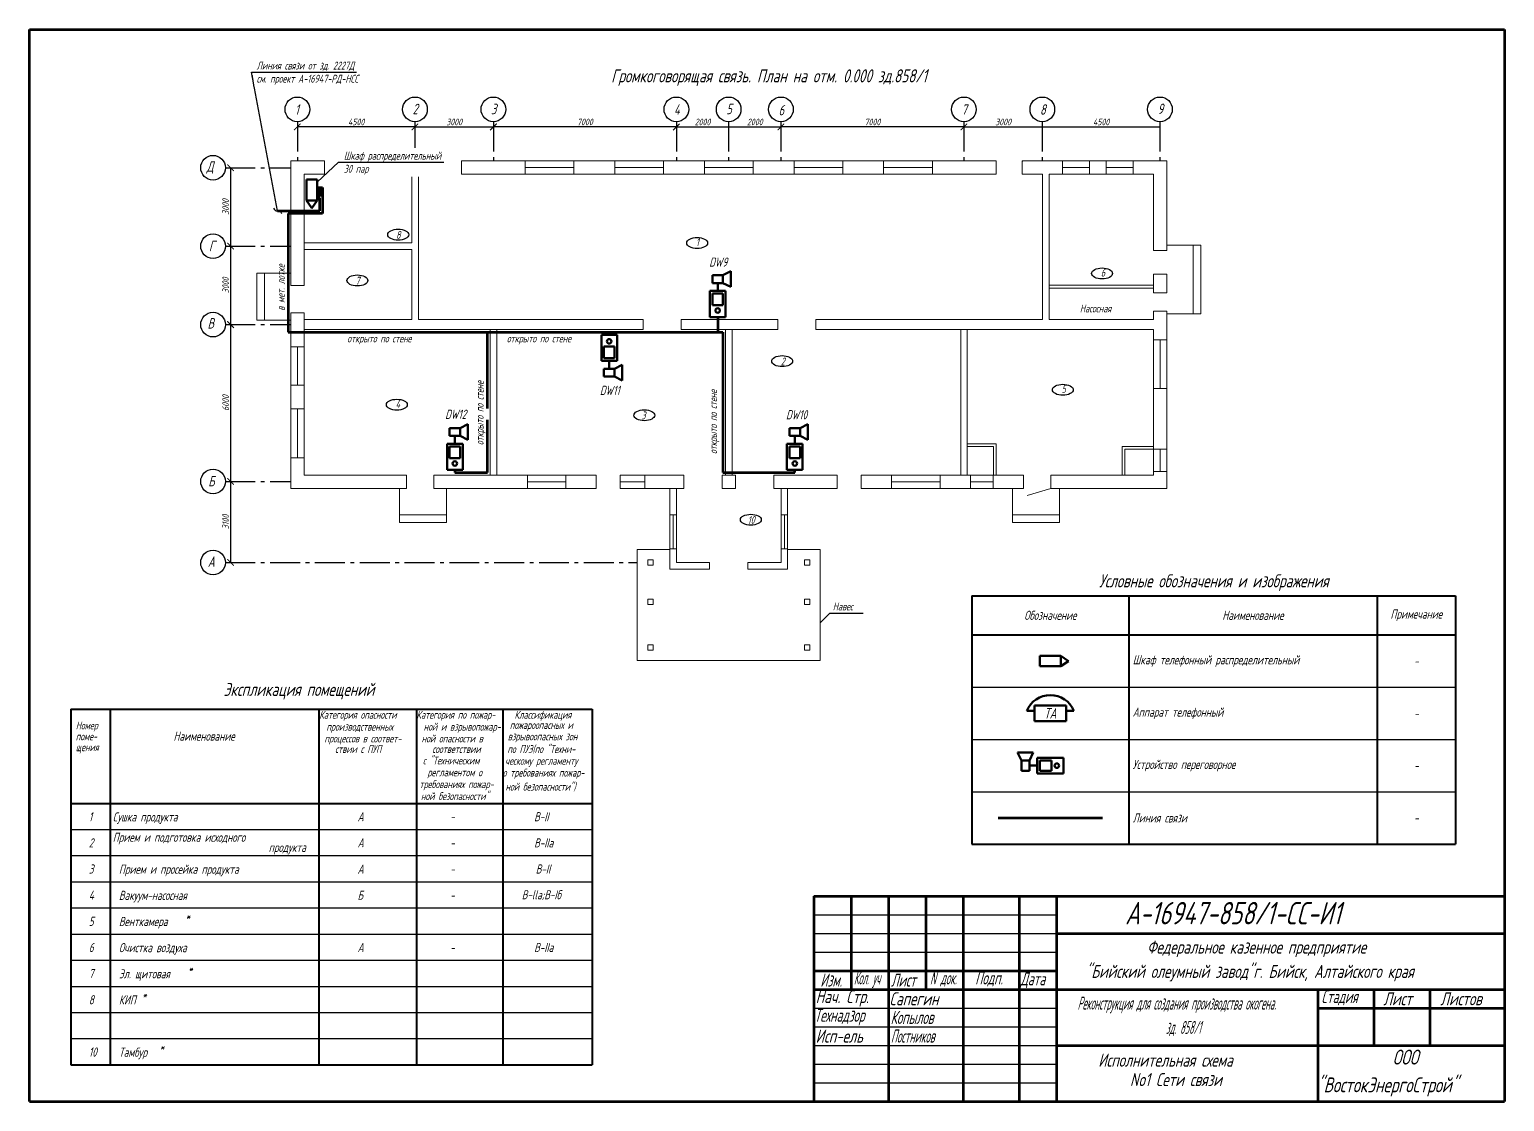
# Model space of a CAD drawing. Header units: millimetres. Extents: x 2120 to 3080, y 1261 to 1551.
# Drawn here: x 2119.7 to 2514.7, y 1263.6 to 1550.6 of the extents above; entities that cross this region are included whole.
import ezdxf
from ezdxf import colors
from ezdxf.entities.mleader import LeaderData, LeaderLine
from ezdxf.enums import TextEntityAlignment as Align
from ezdxf.math import Vec2, Vec3

# ---------------------------------------------------------------- set-up
doc = ezdxf.new("R2010")
doc.units = ezdxf.units.MM
doc.linetypes.add('gost6', pattern=[12, 8, -1.5, 1, -1.5])
for name, color, linetype, lineweight in [('Линия выноска', 137, 'Continuous', 25), ('Линия связи (Вновь)', 3, 'Continuous', 60), ('Осевая', 4, 'gost6', 25), ('Размерная', 4, 'Continuous', 25), ('Рамка толстая', 7, 'Continuous', 60), ('Связь', 84, 'Continuous', 50), ('Строительный', 251, 'Continuous', 13), ('ТаБлица', 253, 'Continuous', 25), ('Текст', 2, 'Continuous', 25), ('Штампы', 252, 'Continuous', 25)]:
    doc.layers.add(name, color=color, linetype=linetype, lineweight=lineweight)
doc.styles.add('Simplex', font='simplex.shx', dxfattribs={"width": 0.7, "oblique": 15})

# ---------------------------------------------------------------- blocks, each defined once
blk = doc.blocks.new('*T12')
at = {"layer": 'ТаБлица', "color": 0, "linetype": 'ByBlock', "lineweight": 40, "transparency": 16777216}
for p, q in [((0, 0), (129.5, 0)), ((0, 0), (0, -66.5)), ((42, 0), (42, -66.5)), ((108.5, 0), (108.5, -66.5)), ((129.5, 0), (129.5, -66.5)), ((0, -10.5), (129.5, -10.5)), ((0, -66.5), (129.5, -66.5))]:
    blk.add_line(p, q, dxfattribs=at)
at = {"layer": 'ТаБлица', "color": 5, "linetype": 'ByBlock', "lineweight": 25, "transparency": 16777216}
for p, q in [((0, -24.5), (129.5, -24.5)), ((0, -38.5), (129.5, -38.5)), ((0, -52.5), (129.5, -52.5))]:
    blk.add_line(p, q, dxfattribs=at)
at = {"layer": 'ТаБлица', "color": 2, "transparency": 16777216, "char_height": 2.45, "style": 'Simplex'}
for s, insert, width, attachment_point in [('{\\C256;\\c0;Примечание}', (119, -5.25), 21, 5), ('{\\C256;\\c0;Обозначение}', (21, -5.25), 42, 5), ('{\\C256;\\c0;Наименование}', (75.25, -5.25), 66.5, 5), ('{\\C256;\\c0;Шкаф телефонный распределительный}', (43.05, -17.5), 64.4, 4), ('{\\C256;\\c0;-}', (119, -17.5), 18.9, 5), ('{\\C256;\\c0;Аппарат телефонный}', (43.05, -31.5), 64.4, 4), ('{\\C256;\\c0;-}', (119, -31.5), 18.9, 5), ('{\\C256;\\c0;Устройство переговорное}', (43.05, -45.5), 64.4, 4), ('{\\C256;\\c0;-}', (119, -45.5), 18.9, 5), ('{\\C256;\\c0;Линия связи}', (43.05, -59.5), 64.4, 4), ('{\\C256;\\c0;-}', (119, -59.5), 18.9, 5)]:
    blk.add_mtext(s, dxfattribs=dict(at, insert=insert, width=width, attachment_point=attachment_point))
blk = doc.blocks.new('A$C19E7192F')
at = {"layer": 'Связь'}
for p, q in [((0, 4), (0, 0)), ((8, 4), (0, 4)), ((8, 0), (8, 4)), ((11, 2), (8, 4)), ((8, 0), (11, 2)), ((0, 0), (8, 0))]:
    blk.add_line(p, q, dxfattribs=at)
blk = doc.blocks.new('A$C20EB2E6C')
at = {"layer": 'Связь'}
for p, q in [((8, 17.5), (5, 16)), ((8, 11.5), (8, 17.5)), ((1, 13), (1, 16)), ((1, 16), (5, 16)), ((5, 13), (1, 13)), ((3, 13), (3, 10)), ((5, 16), (5, 13)), ((8, 11.5), (5, 13)), ((0, 0), (0, 10)), ((0, 10), (6, 10)), ((1, 4.5), (1, 9)), ((1, 9), (5, 9)), ((5, 9), (5, 4.5)), ((6, 10), (6, 0)), ((5, 4.5), (1, 4.5)), ((6, 0), (0, 0))]:
    blk.add_line(p, q, dxfattribs=at)
blk.add_circle((3, 2.5), 0.868, dxfattribs=at)
blk = doc.blocks.new('A$C79A038C6')
at = {"layer": 'Связь'}
for p, q in [((3, 6), (3, 0)), ((15, 6), (3, 6)), ((15, 0), (15, 6)), ((3, 4), (0, 4)), ((3, 0), (15, 0)), ((15, 4), (18, 4))]:
    blk.add_line(p, q, dxfattribs=at)
blk.add_arc((9, 0.25), 9.75, 22.6199, 157.3801, dxfattribs=at)
at = {"layer": 'Связь', "style": 'Simplex', "oblique": 15, "width": 0.7}
blk.add_text('ТА', height=4, dxfattribs=at).set_placement((9, 3), align=Align.MIDDLE_CENTER)
blk = doc.blocks.new('_ArchTick')
at = {"color": 0, "linetype": 'ByBlock', "const_width": 0.15}
blk.add_lwpolyline([(-0.5, -0.5), (0.5, 0.5)], dxfattribs=at)
blk = doc.blocks.new('_None')
blk = doc.blocks.new('_Integral')
at = {"color": 0, "linetype": 'ByBlock', "lineweight": -2}
for centre, start, end in [((0.44, -0.09), 102, 168), ((-0.44, 0.09), 282, 348)]:
    blk.add_arc(centre, 0.454, start, end, dxfattribs=at)

msp = doc.modelspace()

# ---------------------------------------------------------------- linework, layer by layer
at = {"color": 18, "lineweight": 60, "true_color": 0x000000}
for p, q in [((2329.75, 1318.57), (2514.75, 1318.57)), ((2329.75, 1318.57), (2329.75, 1263.57)), ((2339.75, 1318.57), (2339.75, 1293.57)), ((2349.75, 1318.57), (2349.75, 1263.57)), ((2359.75, 1318.57), (2359.75, 1293.57)), ((2369.75, 1318.57), (2369.75, 1263.57)), ((2384.75, 1318.57), (2384.75, 1263.57)), ((2394.75, 1318.57), (2394.75, 1263.57)), ((2514.75, 1318.57), (2514.75, 1263.57)), ((2394.75, 1308.57), (2514.75, 1308.57)), ((2329.75, 1298.57), (2394.75, 1298.57)), ((2329.75, 1293.57), (2514.75, 1293.57)), ((2464.75, 1293.57), (2464.75, 1263.57)), ((2479.75, 1293.57), (2479.75, 1278.57)), ((2494.75, 1293.57), (2494.75, 1278.57)), ((2464.75, 1288.57), (2514.75, 1288.57)), ((2394.75, 1278.57), (2514.75, 1278.57)), ((2329.75, 1263.57), (2514.75, 1263.57))]:
    msp.add_line(p, q, dxfattribs=at)
at = {"color": 18, "lineweight": 25, "true_color": 0x000000}
for p, q in [((2329.75, 1313.57), (2394.75, 1313.57)), ((2329.75, 1308.57), (2394.75, 1308.57)), ((2329.75, 1303.57), (2394.75, 1303.57)), ((2329.75, 1288.57), (2394.75, 1288.57)), ((2329.75, 1283.57), (2394.75, 1283.57)), ((2329.75, 1278.57), (2394.75, 1278.57)), ((2329.75, 1273.57), (2394.75, 1273.57)), ((2329.75, 1268.57), (2394.75, 1268.57))]:
    msp.add_line(p, q, dxfattribs=at)
at = {"layer": 'Линия связи (Вновь)', "color": 18, "true_color": 0x000000}
for p, q in [((2196.77, 1508.31), (2198.17, 1508.31)), ((2196.77, 1507.61), (2198.17, 1507.61)), ((2196.77, 1506.91), (2198.17, 1506.91)), ((2196.77, 1506.21), (2198.17, 1506.21)), ((2197.47, 1505.51), (2196.77, 1505.51)), ((2197.47, 1502.01), (2197.47, 1505.51)), ((2198.17, 1508.31), (2198.17, 1501.31)), ((2186.2, 1502.01), (2197.47, 1502.01)), ((2198.17, 1501.31), (2189, 1501.31)), ((2189, 1501.31), (2189, 1469.53)), ((2304.04, 1473.59), (2304.04, 1469.53)), ((2189, 1469.53), (2242.44, 1469.53)), ((2242.44, 1431.94), (2242.44, 1469.53)), ((2242.44, 1469.53), (2274.99, 1469.53)), ((2274.99, 1468.83), (2274.99, 1469.53)), ((2274.99, 1469.53), (2304.04, 1469.53)), ((2304.04, 1469.53), (2305.44, 1469.53)), ((2305.44, 1469.53), (2305.44, 1431.94)), ((2233.66, 1432.64), (2233.66, 1431.94)), ((2233.66, 1431.94), (2242.44, 1431.94)), ((2305.44, 1431.94), (2324.69, 1431.94)), ((2324.69, 1431.94), (2324.69, 1432.64)), ((2379.12, 1339.48), (2407.12, 1339.48))]:
    msp.add_line(p, q, dxfattribs=at)
at = {"layer": 'Осевая', "color": 18, "true_color": 0x000000}
for p, q in [((2191.48, 1525.88), (2191.48, 1515.38)), ((2222.98, 1525.88), (2222.98, 1515.38)), ((2243.98, 1525.88), (2243.98, 1515.38)), ((2292.98, 1525.88), (2292.98, 1515.38)), ((2306.98, 1525.88), (2306.98, 1515.38)), ((2320.98, 1525.88), (2320.98, 1515.38)), ((2369.98, 1525.88), (2369.98, 1515.38)), ((2390.98, 1525.88), (2390.98, 1515.38)), ((2422.48, 1525.88), (2422.48, 1515.38)), ((2172.2, 1513.56), (2189.7, 1513.56)), ((2172.2, 1492.56), (2189.7, 1492.56)), ((2172.2, 1471.56), (2189.7, 1471.56)), ((2172.2, 1429.56), (2189.7, 1429.56)), ((2172.2, 1407.86), (2282.52, 1407.86))]:
    msp.add_line(p, q, dxfattribs=at)
at = {"layer": 'Размерная', "color": 18, "true_color": 0x000000}
for p, q in [((2222.98, 1524.48), (2191.48, 1524.48)), ((2222.98, 1524.48), (2243.98, 1524.48)), ((2292.98, 1524.48), (2243.98, 1524.48)), ((2292.98, 1524.48), (2306.98, 1524.48)), ((2306.98, 1524.48), (2320.98, 1524.48)), ((2369.98, 1524.48), (2320.98, 1524.48)), ((2369.98, 1524.48), (2390.98, 1524.48)), ((2390.98, 1524.48), (2422.48, 1524.48)), ((2173.6, 1513.56), (2173.6, 1492.56)), ((2173.6, 1492.56), (2173.6, 1471.56)), ((2173.6, 1471.56), (2173.6, 1429.56)), ((2173.6, 1429.56), (2173.6, 1407.86))]:
    msp.add_line(p, q, dxfattribs=at)
at = {"layer": 'Рамка толстая', "color": 18, "true_color": 0x000000}
for p, q in [((2119.75, 1263.57), (2119.75, 1550.57)), ((2119.75, 1550.57), (2514.75, 1550.57)), ((2514.75, 1550.57), (2514.75, 1263.57)), ((2119.75, 1263.57), (2514.75, 1263.57))]:
    msp.add_line(p, q, dxfattribs=at)
at = {"layer": 'Строительный', "color": 18, "ltscale": 100, "true_color": 0x000000}
for p, q in [((2189.7, 1482.06), (2189.7, 1515.38)), ((2189.7, 1515.38), (2198.73, 1515.38)), ((2198.73, 1515.38), (2198.73, 1511.81)), ((2205.94, 1515.38), (2217.63, 1515.38)), ((2205.94, 1515.38), (2205.94, 1511.81)), ((2210.42, 1515.38), (2210.42, 1511.81)), ((2210.42, 1513.6), (2217.63, 1513.6)), ((2217.63, 1515.38), (2228.44, 1515.38)), ((2217.63, 1515.38), (2217.63, 1511.81)), ((2228.44, 1515.38), (2228.44, 1511.81)), ((2235.44, 1515.38), (2378.59, 1515.38)), ((2235.44, 1515.38), (2235.44, 1511.81)), ((2252.45, 1515.38), (2252.45, 1511.81)), ((2252.45, 1513.6), (2265.54, 1513.6)), ((2265.54, 1515.38), (2265.54, 1511.81)), ((2276.46, 1515.38), (2276.46, 1511.81)), ((2276.46, 1513.6), (2289.55, 1513.6)), ((2289.55, 1515.38), (2289.55, 1511.81)), ((2300.47, 1515.38), (2300.47, 1511.81)), ((2300.47, 1513.6), (2313.56, 1513.6)), ((2313.56, 1515.38), (2313.56, 1511.81)), ((2324.48, 1515.38), (2324.48, 1511.81)), ((2324.48, 1513.6), (2337.57, 1513.6)), ((2337.57, 1515.38), (2337.57, 1511.81)), ((2348.49, 1515.38), (2348.49, 1511.81)), ((2348.49, 1513.6), (2361.58, 1513.6)), ((2361.58, 1515.38), (2361.58, 1511.81)), ((2378.59, 1515.38), (2378.59, 1511.81)), ((2385.59, 1515.38), (2424.34, 1515.38)), ((2385.59, 1515.38), (2385.59, 1511.81)), ((2385.59, 1515.21), (2385.77, 1515.38)), ((2396.41, 1515.38), (2396.41, 1511.81)), ((2396.41, 1513.6), (2403.62, 1513.6)), ((2403.62, 1515.38), (2403.62, 1511.81)), ((2408.1, 1515.38), (2408.1, 1511.81)), ((2408.1, 1513.6), (2415.31, 1513.6)), ((2415.31, 1515.38), (2415.31, 1511.81)), ((2424.34, 1515.38), (2424.34, 1491.38)), ((2193.27, 1511.81), (2198.73, 1511.81)), ((2193.27, 1482.06), (2193.27, 1511.81)), ((2205.94, 1511.81), (2210.42, 1511.81)), ((2210.42, 1511.81), (2228.44, 1511.81)), ((2222.14, 1511.81), (2222.14, 1500.67)), ((2223.89, 1511.81), (2223.89, 1500.67)), ((2235.44, 1511.81), (2378.59, 1511.81)), ((2378.49, 1511.81), (2378.59, 1511.92)), ((2385.59, 1511.81), (2391.02, 1511.81)), ((2391.02, 1511.81), (2391.02, 1472.89)), ((2392.77, 1511.81), (2420.77, 1511.81)), ((2392.77, 1511.81), (2392.77, 1472.89)), ((2415.75, 1511.81), (2416.38, 1511.81)), ((2420.77, 1511.81), (2420.77, 1491.38)), ((2222.14, 1500.67), (2222.14, 1493.44)), ((2223.89, 1500.67), (2223.89, 1472.89)), ((2193.27, 1493.44), (2206.85, 1493.44)), ((2206.85, 1493.44), (2222.14, 1493.44)), ((2392.77, 1492.16), (2392.77, 1495.21)), ((2193.27, 1491.69), (2222.14, 1491.69)), ((2222.14, 1491.69), (2222.14, 1472.89)), ((2391.02, 1490.96), (2391.02, 1483.71)), ((2424.34, 1491.38), (2420.77, 1491.38)), ((2433.44, 1492.84), (2424.34, 1492.84)), ((2431.34, 1474.47), (2431.34, 1492.84)), ((2433.44, 1474.47), (2433.44, 1492.84)), ((2180.6, 1485.33), (2189.7, 1485.33)), ((2180.6, 1472.73), (2180.6, 1485.33)), ((2182.7, 1472.73), (2182.7, 1485.33)), ((2189.7, 1482.06), (2193.27, 1482.06)), ((2392.77, 1482.13), (2420.77, 1482.13)), ((2392.77, 1481.29), (2420.77, 1481.29)), ((2420.77, 1485.08), (2420.77, 1480.11)), ((2424.34, 1485.08), (2420.77, 1485.08)), ((2424.34, 1485.08), (2424.34, 1480.11)), ((2424.34, 1480.11), (2420.77, 1480.11)), ((2189.7, 1427.67), (2189.7, 1474.71)), ((2189.7, 1474.71), (2193.27, 1474.71)), ((2193.27, 1431.24), (2193.27, 1474.71)), ((2420.77, 1475.14), (2420.77, 1472.89)), ((2424.34, 1475.14), (2420.77, 1475.14)), ((2424.34, 1475.14), (2424.34, 1427.67)), ((2424.34, 1474.47), (2433.44, 1474.47)), ((2189.7, 1472.73), (2180.6, 1472.73)), ((2193.27, 1472.89), (2222.14, 1472.89)), ((2193.27, 1470.23), (2284.09, 1470.23)), ((2223.89, 1472.89), (2284.09, 1472.89)), ((2243.14, 1470.23), (2243.14, 1431.24)), ((2244.89, 1470.23), (2244.89, 1431.24)), ((2284.09, 1470.23), (2284.09, 1472.89)), ((2294.24, 1472.89), (2320.14, 1472.89)), ((2294.24, 1470.23), (2294.24, 1472.89)), ((2294.24, 1470.23), (2320.14, 1470.23)), ((2306.14, 1433.06), (2306.14, 1470.23)), ((2307.89, 1470.23), (2307.89, 1433.06)), ((2307.89, 1470.23), (2307.89, 1435.79)), ((2319.71, 1470.23), (2317.97, 1470.23)), ((2320.14, 1470.23), (2320.14, 1472.89)), ((2330.29, 1472.89), (2391.02, 1472.89)), ((2330.29, 1470.23), (2330.29, 1472.89)), ((2330.29, 1470.23), (2420.77, 1470.23)), ((2369.14, 1470.16), (2369.14, 1431.24)), ((2370.13, 1470.23), (2376.21, 1470.23)), ((2370.89, 1470.16), (2370.89, 1431.24)), ((2372.28, 1470.23), (2380.3, 1470.23)), ((2392.77, 1472.89), (2420.77, 1472.89)), ((2420.77, 1470.23), (2420.77, 1431.24)), ((2189.7, 1465.61), (2193.27, 1465.61)), ((2191.48, 1465.61), (2191.48, 1455.32)), ((2424.34, 1467.5), (2420.77, 1467.5)), ((2422.55, 1467.5), (2422.55, 1454.41)), ((2244.89, 1448.93), (2244.89, 1464.17)), ((2189.7, 1455.32), (2193.27, 1455.32)), ((2244.89, 1448.49), (2244.89, 1456.98)), ((2424.34, 1454.41), (2420.77, 1454.41)), ((2189.7, 1449.02), (2193.27, 1449.02)), ((2191.48, 1449.02), (2191.48, 1435.93)), ((2378.59, 1439.64), (2370.89, 1439.64)), ((2377.89, 1438.94), (2370.89, 1438.94)), ((2377.89, 1438.94), (2377.89, 1431.24)), ((2378.59, 1439.64), (2378.59, 1431.24)), ((2412.37, 1431.24), (2412.37, 1438.94)), ((2412.37, 1438.94), (2420.77, 1438.94)), ((2413.07, 1438.24), (2420.77, 1438.24)), ((2413.07, 1431.24), (2413.07, 1438.24)), ((2424.34, 1438.24), (2420.77, 1438.24)), ((2422.55, 1438.24), (2422.55, 1432.22)), ((2189.7, 1435.93), (2193.27, 1435.93)), ((2220.71, 1431.24), (2193.27, 1431.24)), ((2220.71, 1427.67), (2220.71, 1431.24)), ((2271.53, 1431.24), (2228.06, 1431.24)), ((2228.06, 1427.67), (2228.06, 1431.24)), ((2253.12, 1427.67), (2253.12, 1431.24)), ((2263.41, 1427.67), (2263.41, 1431.24)), ((2271.53, 1427.67), (2271.53, 1431.24)), ((2294.94, 1431.24), (2277.9, 1431.24)), ((2277.9, 1427.67), (2277.9, 1431.24)), ((2284.55, 1427.67), (2284.55, 1431.24)), ((2294.94, 1427.67), (2294.94, 1431.24)), ((2308.8, 1431.24), (2305.23, 1431.24)), ((2305.23, 1427.67), (2305.23, 1431.24)), ((2306.14, 1433.06), (2306.14, 1431.24)), ((2307.89, 1433.06), (2307.89, 1431.24)), ((2308.8, 1427.67), (2308.8, 1431.24)), ((2336.06, 1431.24), (2319.09, 1431.24)), ((2319.09, 1427.67), (2319.09, 1431.24)), ((2336.06, 1427.67), (2336.06, 1431.24)), ((2385.9, 1431.24), (2342.43, 1431.24)), ((2342.43, 1427.67), (2342.43, 1431.24)), ((2342.43, 1427.67), (2342.43, 1431.24)), ((2350.55, 1427.67), (2350.55, 1431.24)), ((2363.64, 1427.67), (2363.64, 1431.24)), ((2371.76, 1427.67), (2371.76, 1431.24)), ((2377.78, 1427.67), (2377.78, 1431.24)), ((2385.9, 1427.67), (2385.9, 1431.24)), ((2420.77, 1431.24), (2393.25, 1431.24)), ((2393.25, 1427.67), (2393.25, 1431.24)), ((2424.34, 1432.22), (2420.77, 1432.22)), ((2220.71, 1427.67), (2189.7, 1427.67)), ((2218.84, 1427.67), (2218.84, 1418.57)), ((2271.53, 1427.67), (2228.06, 1427.67)), ((2231.44, 1418.57), (2231.44, 1427.67)), ((2253.12, 1429.46), (2263.41, 1429.46)), ((2277.9, 1429.46), (2284.55, 1429.46)), ((2294.94, 1427.67), (2277.9, 1427.67)), ((2291.27, 1406.11), (2291.27, 1427.67)), ((2293.02, 1407.86), (2293.02, 1427.67)), ((2293.02, 1427.67), (2293.02, 1407.86)), ((2308.8, 1427.67), (2305.23, 1427.67)), ((2336.06, 1427.67), (2319.09, 1427.67)), ((2321.02, 1407.86), (2321.02, 1427.67)), ((2322.77, 1406.11), (2322.77, 1427.67)), ((2385.9, 1427.67), (2342.43, 1427.67)), ((2350.55, 1429.46), (2363.64, 1429.46)), ((2371.76, 1429.46), (2377.78, 1429.46)), ((2383.02, 1427.67), (2383.02, 1418.57)), ((2393.25, 1427.67), (2386.91, 1425.78)), ((2424.34, 1427.67), (2393.25, 1427.67)), ((2395.62, 1418.57), (2395.62, 1427.67)), ((2218.84, 1420.67), (2231.44, 1420.67)), ((2218.84, 1418.57), (2231.44, 1418.57)), ((2293.02, 1420.65), (2291.27, 1420.65)), ((2292.14, 1420.65), (2292.14, 1411.54)), ((2322.77, 1420.65), (2321.02, 1420.65)), ((2321.89, 1420.65), (2321.89, 1411.54)), ((2383.02, 1420.67), (2395.62, 1420.67)), ((2383.02, 1418.57), (2395.62, 1418.57)), ((2282.52, 1411.36), (2282.52, 1381.61)), ((2282.52, 1411.36), (2291.27, 1411.36)), ((2293.02, 1411.54), (2291.27, 1411.54)), ((2322.77, 1411.54), (2321.02, 1411.54)), ((2322.77, 1411.36), (2331.52, 1411.36)), ((2331.52, 1411.36), (2331.52, 1381.61)), ((2285.32, 1407.16), (2285.32, 1408.56)), ((2285.32, 1408.56), (2286.72, 1408.56)), ((2286.72, 1407.16), (2285.32, 1407.16)), ((2286.72, 1408.56), (2286.72, 1407.16)), ((2293.02, 1407.86), (2301.84, 1407.86)), ((2293.02, 1407.86), (2301.84, 1407.86)), ((2301.84, 1406.11), (2301.84, 1407.86)), ((2312.13, 1407.86), (2321.02, 1407.86)), ((2312.13, 1406.11), (2312.13, 1407.86)), ((2327.32, 1407.16), (2327.32, 1408.56)), ((2327.32, 1408.56), (2328.72, 1408.56)), ((2328.72, 1407.16), (2327.32, 1407.16)), ((2328.72, 1408.56), (2328.72, 1407.16)), ((2291.27, 1406.11), (2301.84, 1406.11)), ((2291.27, 1406.11), (2301.84, 1406.11)), ((2312.13, 1406.11), (2322.77, 1406.11)), ((2312.13, 1406.11), (2322.77, 1406.11)), ((2285.32, 1396.66), (2285.32, 1398.06)), ((2285.32, 1398.06), (2286.72, 1398.06)), ((2286.72, 1396.66), (2285.32, 1396.66)), ((2286.72, 1398.06), (2286.72, 1396.66)), ((2327.32, 1396.66), (2327.32, 1398.06)), ((2327.32, 1398.06), (2328.72, 1398.06)), ((2328.72, 1396.66), (2327.32, 1396.66)), ((2328.72, 1398.06), (2328.72, 1396.66)), ((2285.32, 1384.41), (2285.32, 1385.81)), ((2285.32, 1385.81), (2286.72, 1385.81)), ((2286.72, 1384.41), (2285.32, 1384.41)), ((2286.72, 1385.81), (2286.72, 1384.41)), ((2327.32, 1384.41), (2327.32, 1385.81)), ((2327.32, 1385.81), (2328.72, 1385.81)), ((2328.72, 1384.41), (2327.32, 1384.41)), ((2328.72, 1385.81), (2328.72, 1384.41)), ((2331.52, 1381.61), (2282.52, 1381.61))]:
    msp.add_line(p, q, dxfattribs=at)
at = {"layer": 'ТаБлица', "color": 18, "lineweight": 40, "ltscale": 100, "true_color": 0x000000}
for p, q in [((2130.86, 1368.59), (2270.39, 1368.59)), ((2130.86, 1368.59), (2130.86, 1273.39)), ((2141.36, 1368.59), (2141.36, 1273.39)), ((2197.36, 1273.39), (2197.36, 1368.59)), ((2223.39, 1368.59), (2223.39, 1273.39)), ((2246.47, 1368.59), (2246.47, 1273.39)), ((2270.39, 1368.59), (2270.39, 1273.39)), ((2130.86, 1343.39), (2270.39, 1343.39)), ((2130.86, 1273.39), (2270.39, 1273.39))]:
    msp.add_line(p, q, dxfattribs=at)
at = {"layer": 'ТаБлица', "color": 18, "ltscale": 100, "true_color": 0x000000}
for p, q in [((2197.36, 1368.59), (2197.36, 1287.39)), ((2130.86, 1336.39), (2270.39, 1336.39)), ((2130.86, 1329.39), (2270.39, 1329.39)), ((2130.86, 1322.39), (2270.39, 1322.39)), ((2130.86, 1315.39), (2270.39, 1315.39)), ((2130.86, 1308.39), (2270.39, 1308.39)), ((2130.86, 1301.39), (2270.39, 1301.39)), ((2130.86, 1294.39), (2270.39, 1294.39)), ((2130.86, 1287.39), (2270.39, 1287.39)), ((2130.86, 1280.39), (2270.39, 1280.39))]:
    msp.add_line(p, q, dxfattribs=at)
at = {"layer": 'Текст', "color": 18, "ltscale": 100, "true_color": 0x000000}
msp.add_lwpolyline([(2331.52, 1391.69), (2334.07, 1394.32), (2343.01, 1394.32)], dxfattribs=at)
for centre in [(2191.48, 1529.19), (2222.98, 1529.19), (2243.98, 1529.19), (2292.98, 1529.19), (2306.98, 1529.19), (2320.98, 1529.19), (2369.98, 1529.19), (2390.98, 1529.19), (2422.48, 1529.19), (2168.9, 1513.56), (2168.9, 1492.56), (2168.9, 1471.56), (2168.9, 1429.56), (2168.9, 1407.86)]:
    msp.add_circle(centre, 3.3, dxfattribs=at)
for centre in [(2218.49, 1495.63), (2298.54, 1493.4), (2406.98, 1485.25), (2207.55, 1483.37), (2321.3, 1461.78), (2396.46, 1454.11), (2218.12, 1450.11), (2284.39, 1447.29), (2312.91, 1419.32)]:
    msp.add_ellipse(centre, major_axis=(-2.8, 0), ratio=0.525, dxfattribs=at)
at = {"layer": 'Штампы', "color": 18, "lineweight": 60, "true_color": 0x000000}
msp.add_line((2119.75, 1263.57), (2119.75, 1348.57), dxfattribs=at)

# ---------------------------------------------------------------- block references
msp.add_blockref('*T12', (2372.12, 1398.98))
at = {"layer": 'Размерная', "color": 18, "true_color": 0x000000, "xscale": 1.75, "yscale": 1.75, "zscale": 1.75}
for p, rotation in [((2191.48, 1524.48), 180), ((2243.98, 1524.48), 180), ((2320.98, 1524.48), 180), ((2173.6, 1513.56), 90), ((2173.6, 1492.56), 270), ((2173.6, 1471.56), 270), ((2173.6, 1429.56), 270), ((2173.6, 1407.86), 270)]:
    msp.add_blockref('_ArchTick', p, dxfattribs=dict(at, rotation=rotation))
for p in [(2222.98, 1524.48), (2292.98, 1524.48), (2369.98, 1524.48)]:
    msp.add_blockref('_ArchTick', p, dxfattribs=at)
at = {"layer": 'Связь', "color": 18, "true_color": 0x000000, "yscale": 0.7, "zscale": 0.7}
for name, p, xscale, rotation in [('A$C19E7192F', (2193.97, 1510.41), 0.7, 270), ('A$C20EB2E6C', (2272.89, 1468.83), -0.7, 180), ('A$C20EB2E6C', (2396.62, 1351.38), 0.7, 90)]:
    msp.add_blockref(name, p, dxfattribs=dict(at, xscale=xscale, rotation=rotation))
at = {"layer": 'Связь', "color": 18, "true_color": 0x000000, "xscale": 0.7, "yscale": 0.7, "zscale": 0.7}
for name, p in [('A$C20EB2E6C', (2231.56, 1432.64)), ('A$C20EB2E6C', (2322.59, 1432.64)), ('A$C19E7192F', (2390.32, 1380.08)), ('A$C79A038C6', (2386.82, 1365.38))]:
    msp.add_blockref(name, p, dxfattribs=at)
at = {"layer": 'Строительный', "color": 18, "true_color": 0x000000, "xscale": 0.7, "yscale": 0.7, "zscale": 0.7}
msp.add_blockref('A$C20EB2E6C', (2301.94, 1473.59), dxfattribs=at)

# ---------------------------------------------------------------- texts
at = {"color": 18, "true_color": 0x000000, "style": 'Simplex', "oblique": 15}
for s, height, width, p in [('А-16947-858/1-СС-И1', 6, 0.7, (2413.14, 1310.99)), ('Федеральное казенное предприятие', 3.5, 0.7, (2419.03, 1303.15)), ('"Бийский олеумный завод"г. Бийск, Алтайского края', 3.5, 0.7, (2402.62, 1296.65)), ('Изм.', 3.5, 0.6, (2331.53, 1294.32)), ('Кол. уч', 3.5, 0.4, (2340.5, 1294.9)), ('Лист', 3.5, 0.6, (2350.46, 1294.32)), ('N', 3.5, 0.5, (2360.88, 1294.9)), ('док.', 3.5, 0.5, (2363.66, 1294.9)), ('Подп.', 3.5, 0.6, (2372.98, 1294.9)), ('Дата', 3.5, 0.6, (2385.12, 1294.65)), ('Нач. Стр.', 3.5, 0.7, (2330.28, 1289.9)), ('Сапегин', 3.5, 0.7, (2350.06, 1289.32)), ('Реконструкция для создания производства окогена.', 3.5, 0.4, (2400.4, 1288.15)), ('Стадия', 3.5, 0.6, (2465.72, 1289.9)), ('Лист', 3.5, 0.7, (2482.29, 1289.32)), ('Листов', 3.5, 0.7, (2497.56, 1289.32)), ('Технадзор', 3.5, 0.6, (2329.95, 1284.9)), ('Копылов', 3.5, 0.6, (2350.35, 1284.32)), ('зд. 858/1', 3.5, 0.4, (2424.07, 1281.65)), ('Исп-ель', 3.5, 0.7, (2330.28, 1279.32)), ('Постников', 3.5, 0.5, (2350.41, 1279.32)), ('Исполнительная схема ', 3.5, 0.7, (2405.95, 1272.88)), ('ООО', 4, 0.7, (2484.81, 1273.45)), ('No1 Сети связи', 3.5, 0.7, (2414.46, 1267.68)), ('"ВостокЭнергоСтрой"', 4, 0.7, (2464.65, 1266.02))]:
    msp.add_text(s, height=height, dxfattribs=dict(at, width=width)).set_placement(p)
at = {"layer": 'Размерная', "color": 18, "true_color": 0x000000, "char_height": 1.75, "attachment_point": 5, "style": 'Simplex'}
for s, insert in [('4500', (2207.23, 1525.81)), ('3000', (2233.48, 1525.81)), ('7000', (2268.48, 1525.81)), ('2000', (2299.98, 1525.81)), ('2000', (2313.98, 1525.81)), ('7000', (2345.48, 1525.81)), ('3000', (2380.48, 1525.81)), ('4500', (2406.73, 1525.81))]:
    msp.add_mtext(s, dxfattribs=dict(at, insert=insert))
at = {"layer": 'Размерная', "color": 18, "true_color": 0x000000, "char_height": 1.75, "attachment_point": 5, "rotation": 90, "style": 'Simplex'}
for s, insert in [('3000', (2172.27, 1503.06)), ('3000', (2172.27, 1482.06)), ('6000', (2172.27, 1450.56)), ('3100', (2172.27, 1418.71))]:
    msp.add_mtext(s, dxfattribs=dict(at, insert=insert))
at = {"layer": 'ТаБлица', "color": 18, "true_color": 0x000000, "insert": (2436.91, 1402.48), "char_height": 3.5, "width": 129.4197, "attachment_point": 5, "style": 'Simplex'}
msp.add_mtext('Условные обозначения и изображения', dxfattribs=at)
at = {"layer": 'Текст', "color": 18, "ltscale": 100, "true_color": 0x000000, "style": 'Simplex', "oblique": 15}
for s, height, width, p in [('1', 2.8, 0.7, (2190.84, 1527.75)), ('2', 2.8, 0.7, (2222.34, 1527.89)), ('3', 2.8, 0.7, (2243.34, 1527.89)), ('4', 2.8, 0.7, (2292.34, 1527.75)), ('5', 2.8, 0.7, (2306.34, 1527.89)), ('6', 2.8, 0.7, (2320.34, 1527.59)), ('7', 2.8, 0.7, (2369.34, 1527.75)), ('8', 2.8, 0.7, (2390.34, 1527.75)), ('9', 2.8, 0.7, (2421.84, 1527.92)), ('Д', 2.8, 0.7, (2167.18, 1512.5)), ('Г', 2.8, 0.7, (2167.79, 1491.21)), ('8', 2.1, 0.7, (2217.91, 1494.53)), ('1', 2.1, 0.7, (2298.22, 1492.57)), ('6', 2.1, 0.7, (2406.65, 1484.42)), ('7', 2.1, 0.7, (2207.04, 1482.27)), ('Насосная', 2.1, 0.7, (2401.03, 1474.83)), ('B', 2.8, 0.7, (2167.42, 1470.5)), ('открыто по стене', 2.1, 0.7, (2204.85, 1466.8)), ('открыто по стене', 2.1, 0.7, (2247.58, 1466.8)), ('2', 2.1, 0.7, (2320.94, 1460.63)), ('5', 2.1, 0.7, (2396.13, 1453.27)), ('4', 2.1, 0.7, (2217.79, 1449.27)), ('3', 2.1, 0.7, (2283.6, 1446.2)), ('Б', 2.8, 0.7, (2167.61, 1428.24)), ('10', 2.1, 0.7, (2312.08, 1418.21)), ('А', 2.8, 0.7, (2167.5, 1406.7)), ('Навес', 2.1, 0.7, (2334.85, 1395.04)), ('Экспликация помещений', 3.5, 0.7, (2171.72, 1372.14)), ('Категория опасности ', 2.1, 0.6, (2197.36, 1366.06)), ('Категория по пожар-', 2.1, 0.6, (2223.39, 1366.06)), ('Классификация ', 2.1, 0.6, (2249.63, 1366.06)), ('Номер', 2.1, 0.7, (2132.14, 1363.19)), ('производственных', 2.1, 0.6, (2199.26, 1362.85)), ('ной и взрывопожар-', 2.1, 0.6, (2225.29, 1362.85)), ('пожароопасных и', 2.1, 0.6, (2248.37, 1363.31)), ('поме-', 2.1, 0.7, (2132.14, 1360.27)), ('щения', 2.1, 0.7, (2132.14, 1357.35)), ('Наименование', 2.45, 0.7, (2158.31, 1360.15)), ('процессов в соответ-', 2.1, 0.6, (2198.72, 1359.7)), ('ствии с ПУП', 2.1, 0.6, (2201.59, 1356.88)), ('ной опасности в ', 2.1, 0.6, (2224.75, 1359.7)), ('по ПУЭ(по "Техни-', 2.1, 0.6, (2247.73, 1356.88)), ('взрывоопасных зон ', 2.1, 0.6, (2247.83, 1360.26)), ('с "Техническим', 2.1, 0.6, (2225.09, 1353.8)), ('соответствии', 2.1, 0.6, (2227.62, 1356.88)), ('ческому регламенту', 2.1, 0.6, (2247.12, 1353.71)), ('регламентом о', 2.1, 0.6, (2226.31, 1350.63)), ('о требованиях пожар-', 2.1, 0.6, (2246.47, 1350.55)), (' требованиях пожар-', 2.1, 0.6, (2223.18, 1347.47)), ('ной безопасности")', 2.1, 0.6, (2247.22, 1346.79)), ('ной безопасности"', 2.1, 0.6, (2224.57, 1344.27)), ('1', 2.45, 0.7, (2135.63, 1338.58)), ('Сушка продукта', 2.45, 0.7, (2142.05, 1338.53)), ('А', 2.45, 0.7, (2207.6, 1338.58)), ('-', 2.45, 0.7, (2232.37, 1338.58)), ('В-II', 2.45, 0.7, (2254.88, 1338.58)), ('Прием и подготовка исходного', 2.45, 0.7, (2142.05, 1333.09)), ('2', 2.45, 0.7, (2135.63, 1331.58)), ('продукта', 2.45, 0.7, (2183.8, 1330.38)), ('А', 2.45, 0.7, (2207.6, 1331.58)), ('-', 2.45, 0.7, (2232.37, 1331.58)), ('В-IIа', 2.45, 0.7, (2254.88, 1331.58)), ('3', 2.45, 0.7, (2135.63, 1324.58)), ('Прием и просейка продукта', 2.45, 0.7, (2143.69, 1324.53)), ('А', 2.45, 0.7, (2207.6, 1324.58)), ('-', 2.45, 0.7, (2232.37, 1324.58)), ('В-II', 2.45, 0.7, (2255.31, 1324.58)), ('4', 2.45, 0.7, (2135.63, 1317.58)), ('Вакуум-насосная', 2.45, 0.7, (2143.69, 1317.53)), ('Б', 2.45, 0.7, (2207.6, 1317.58)), ('В-llа;В-Iб', 2.45, 0.7, (2251.56, 1317.69)), ('-', 2.45, 0.7, (2232.37, 1317.58)), ('5', 2.45, 0.7, (2135.63, 1310.58)), ('Венткамера ', 2.45, 0.7, (2143.69, 1310.53)), ('*', 2.45, 0.7, (2161.52, 1311.94)), ('6', 2.45, 0.7, (2135.63, 1303.58)), ('Очистка воздуха', 2.45, 0.7, (2143.69, 1303.53)), ('А', 2.45, 0.7, (2207.6, 1303.58)), ('-', 2.45, 0.7, (2232.37, 1303.58)), ('В-IIа', 2.45, 0.7, (2254.88, 1303.58)), ('7', 2.45, 0.7, (2135.63, 1296.58)), ('Эл. щитовая', 2.45, 0.7, (2143.69, 1296.53)), ('*', 2.45, 0.7, (2162.25, 1297.94)), ('8', 2.45, 0.7, (2135.63, 1289.58)), ('КИП', 2.45, 0.7, (2143.69, 1289.53)), ('*', 2.45, 0.7, (2149.93, 1290.94)), ('10', 2.45, 0.7, (2135.63, 1275.58)), ('Тамбур', 2.45, 0.7, (2143.69, 1275.53)), ('*', 2.45, 0.7, (2154.6, 1276.94))]:
    msp.add_text(s, height=height, dxfattribs=dict(at, width=width)).set_placement(p)
at = {"layer": 'Текст', "color": 18, "ltscale": 100, "true_color": 0x000000, "style": 'Simplex', "oblique": 15, "width": 0.7}
for s, p in [('в мет. лотке', (2188.12, 1475.26)), ('открыто по стене', (2303.9, 1436.9))]:
    msp.add_text(s, height=2.1, rotation=90, dxfattribs=at).set_placement(p)
at = {"layer": 'Текст', "color": 18, "ltscale": 100, "true_color": 0x000000, "insert": (2275.52, 1539.91), "char_height": 3.5, "width": 234.64, "attachment_point": 1, "style": 'Simplex'}
msp.add_mtext('Громкоговорящая связь. План на отм. 0.000 зд.858/1', dxfattribs=at)

# ---------------------------------------------------------------- next in the draw order: texts
at = {"layer": 'Текст', "color": 18, "lineweight": 30, "true_color": 0x000000, "char_height": 2.45, "attachment_point": 5, "style": 'Simplex', "bg_fill": 3, "box_fill_scale": 1.1, "bg_fill_color": 256, "bg_fill_transparency": 0}
for s, insert in [('DW9', (2304.19, 1488.3)), ('DW11', (2275.14, 1453.95)), ('DW12', (2233.88, 1447.55)), ('DW10', (2325.15, 1447.43))]:
    msp.add_mtext_dynamic_manual_height_columns(s, width=17.3157, gutter_width=2253.66, heights=[0], dxfattribs=dict(at, insert=insert))

# ---------------------------------------------------------------- next in the draw order: leaders
at = {"layer": 'Линия выноска', "color": 18, "true_color": 0x000000}
ml = msp.add_multileader_mtext('Standard', dxfattribs=at)
ml.set_content('{\\C256;\\c0;Шкаф распределительный\\P30 пар}', color=2, style='Simplex')
ml.set_leader_properties()
ml.set_arrow_properties(name='NONE')
ml.build(insert=Vec2(0, 0))
ml.multileader.update_dxf_attribs({"text_left_attachment_type": 6, "text_right_attachment_type": 6, "dogleg_length": 0, "arrow_head_size": 2.8})
ctx = ml.context
ctx.base_point, ctx.char_height, ctx.arrow_head_size, ctx.landing_gap_size, ctx.plane_origin = Vec3(2202.53, 1515.03), 2.1, 2.8, 1.4, Vec3(2213.25, 1500.74)
ctx.left_attachment, ctx.right_attachment = 6, 6
notes = []
notes.append((ctx, [(1, (1, 1, 0), (2202.53, 1515.03), (1, 0), 0, [(0, [(2196.77, 1509.67)], 0, [])])]))
ctx.mtext.insert, ctx.mtext.flow_direction = Vec3(2203.93, 1517.83), 5
ctx.mtext.has_bg_fill, ctx.mtext.bg_color, ctx.mtext.bg_scale_factor, ctx.mtext.bg_transparency, ctx.mtext.use_window_bg_color = 1, -1027028792, 1.5, 0, 1
for ctx, leaders in notes:
    for number, flags, end, landing, length, lines in leaders:
        leader = LeaderData()
        leader.index, (leader.has_last_leader_line, leader.has_dogleg_vector, leader.attachment_direction) = number, flags
        leader.last_leader_point, leader.dogleg_vector, leader.dogleg_length = Vec3(end), Vec3(landing), length
        for number, points, colour, breaks in lines:
            line = LeaderLine()
            line.index, line.vertices, line.color, line.breaks = number, Vec3.list(points), colors.encode_raw_color(colour), breaks
            leader.lines.append(line)
        ctx.leaders.append(leader)

# ---------------------------------------------------------------- next in the draw order: texts
at = {"layer": 'Текст', "color": 18, "ltscale": 100, "true_color": 0x000000, "style": 'Simplex', "oblique": 15, "width": 0.7}
msp.add_text('открыто по стене', height=2.1, rotation=90, dxfattribs=at).set_placement((2241.36, 1439.29))

# ---------------------------------------------------------------- next in the draw order: leaders
at = {"layer": 'Линия выноска', "color": 18, "true_color": 0x000000}
ml = msp.add_multileader_mtext('Standard', dxfattribs=at)
ml.set_content('{\\C256;\\c0;Линия связи от зд. 2227Д\\Pсм. проект А-16947-РД-НСС}', color=2, style='Simplex')
ml.set_leader_properties()
ml.set_arrow_properties(name='INTEGRAL')
ml.build(insert=Vec2(0, 0))
ml.multileader.update_dxf_attribs({"text_left_attachment_type": 6, "text_right_attachment_type": 6, "dogleg_length": 0, "arrow_head_size": 2.8})
ctx = ml.context
ctx.base_point, ctx.char_height, ctx.arrow_head_size, ctx.landing_gap_size, ctx.plane_origin = Vec3(2179.17, 1539.15), 2.1, 2.8, 1.4, Vec3(2189.9, 1524.85)
ctx.left_attachment, ctx.right_attachment = 6, 6
notes = []
notes.append((ctx, [(1, (1, 1, 0), (2179.17, 1539.15), (1, 0), 0, [(0, [(2186.2, 1502.01)], 0, [])])]))
ctx.mtext.insert, ctx.mtext.flow_direction = Vec3(2180.57, 1541.95), 5
ctx.mtext.has_bg_fill, ctx.mtext.bg_color, ctx.mtext.bg_scale_factor, ctx.mtext.bg_transparency, ctx.mtext.use_window_bg_color = 1, -1027028792, 1.5, 0, 1
for ctx, leaders in notes:
    for number, flags, end, landing, length, lines in leaders:
        leader = LeaderData()
        leader.index, (leader.has_last_leader_line, leader.has_dogleg_vector, leader.attachment_direction) = number, flags
        leader.last_leader_point, leader.dogleg_vector, leader.dogleg_length = Vec3(end), Vec3(landing), length
        for number, points, colour, breaks in lines:
            line = LeaderLine()
            line.index, line.vertices, line.color, line.breaks = number, Vec3.list(points), colors.encode_raw_color(colour), breaks
            leader.lines.append(line)
        ctx.leaders.append(leader)

doc.saveas('drawing.dxf')
